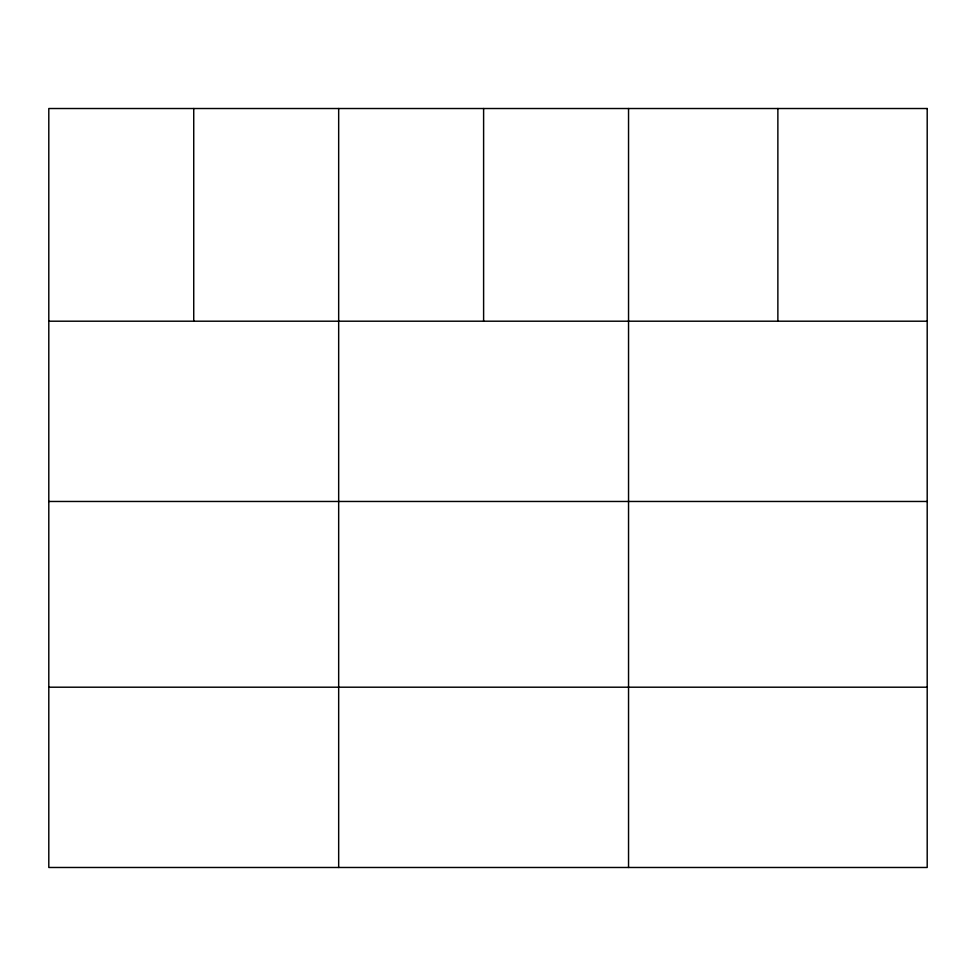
<?xml version="1.0" encoding="UTF-8"?>
<svg xmlns="http://www.w3.org/2000/svg" width="976" height="976" viewBox="0 0 976 976"><rect width="100%" height="100%" fill="white"/><g stroke="black" fill="none" stroke-linecap="round" stroke-linejoin="round"><path stroke-width="1.46" d="M48.8 321.202L927.2 321.202M48.8 501.469L927.2 501.469M48.8 687.202L927.2 687.202M777.872 108.519L777.872 321.202M628.544 108.519L628.544 867.481M483.608 108.519L483.608 321.202M338.672 108.519L338.672 867.481M193.736 108.519L193.736 321.202M927.2 108.519L48.8 108.519L48.8 867.481L927.2 867.481L927.2 108.519"/></g></svg>
